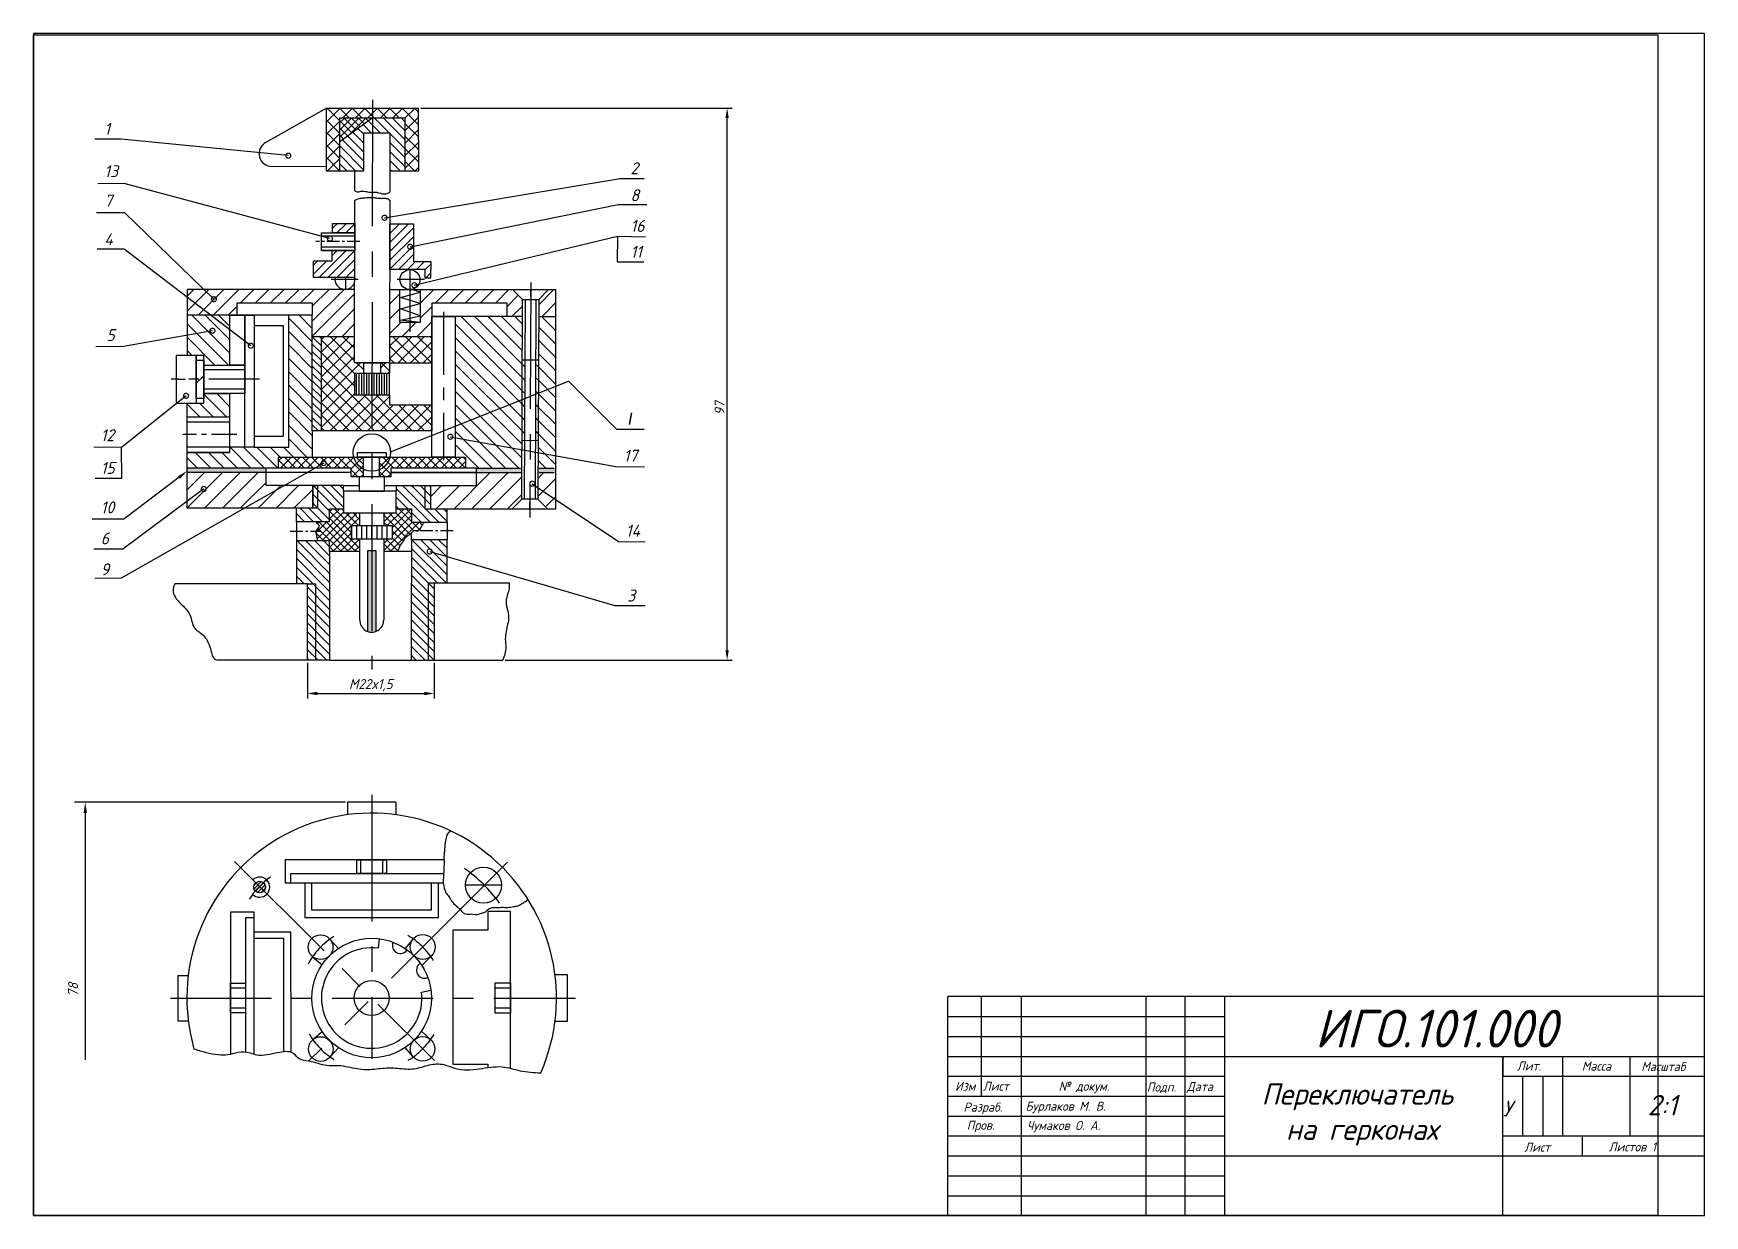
# Model space of a CAD drawing. Header units: millimetres. Extents: x 41 to 461, y 59 to 356.
import ezdxf

# ---------------------------------------------------------------- set-up
doc = ezdxf.new("R2010")
doc.units = ezdxf.units.MM
doc.linetypes.add('осевая', pattern=[50.8, 31.75, -6.35, 6.35, -6.35])
doc.layers.get('0').transparency = 0.8
for name, color, linetype in [('Выноски', 210, 'Continuous'), ('Оси', 240, 'осевая'), ('Основа', 100, 'Continuous'), ('Размеры', 21, 'Continuous'), ('Рамка', 7, 'Continuous'), ('Текст', 7, 'Continuous'), ('Штамп', 7, 'Continuous'), ('Штриховка', 50, 'Continuous')]:
    doc.layers.add(name, color=color, linetype=linetype)
doc.styles.get("Standard").update_dxf_attribs({"font": 'GOST Common Italic.ttf'})
doc.dimstyles.new('ISO-25', dxfattribs={"dimtxt": 2.5, "dimasz": 2.5, "dimexe": 1.25, "dimexo": 0.625, "dimtad": 1, "dimtxsty": 'Standard', "dimcen": 2.5, "dimadec": 0, "dimazin": 0, "dimtfac": 1, "dimtmove": 0, "dimatfit": 3, "dimfxl": 1, "dimarcsym": 0})
doc.dimstyles.new('Standart', dxfattribs={"dimtxt": 5, "dimasz": 2.5, "dimexe": 2, "dimexo": 0, "dimgap": 1, "dimtad": 1, "dimtoh": 1, "dimdec": 0, "dimtxsty": 'Standard', "dimcen": 2.5, "dimadec": 0, "dimazin": 0, "dimtfac": 1, "dimtdec": 0, "dimtmove": 0, "dimatfit": 3, "dimldrblk": 'DOTSMALL', "dimfxl": 1, "dimarcsym": 0})
picture_1 = doc.add_image_def('image1.jpeg', size_in_pixel=(1953, 1419))
pattern_1 = [(45, (40.5808, 58.5175), (-1.571545, 1.571545), []), (135, (40.5808, 58.5175), (-1.571545, -1.571545), [])]
pattern_2 = [(135, (40.5808, 58.5175), (-1.122532, -1.122532), [])]
pattern_3 = [(45, (40.5808, 58.5175), (-0.8980256, 0.8980256), []), (135, (40.5808, 58.5175), (-0.8980256, -0.8980256), [])]

# ---------------------------------------------------------------- blocks, each defined once
blk = doc.blocks.new('*D10')
at = {"layer": 'Defpoints', "color": 0, "transparency": 16777216}
for p in [(109.45, 198.02), (141.32, 198.02), (141.32, 189.68)]:
    blk.add_point(p, dxfattribs=at)
at = {"layer": 'Размеры', "color": 0, "lineweight": -2, "transparency": 16777216}
for p, q in [((109.45, 197.39), (109.45, 188.43)), ((141.32, 197.39), (141.32, 188.43)), ((111.95, 189.68), (138.82, 189.68))]:
    blk.add_line(p, q, dxfattribs=at)
at = {"layer": 'Размеры', "color": 0, "transparency": 16777216}
for points in [[(111.95, 190.1), (111.95, 189.27), (109.45, 189.68)], [(138.82, 190.1), (138.82, 189.27), (141.32, 189.68)]]:
    blk.add_solid(points, dxfattribs=at)
at = {"layer": 'Размеры', "color": 0, "transparency": 16777216, "insert": (125.38, 191.77), "char_height": 2.5, "attachment_point": 5}
blk.add_mtext('М22x1,5', dxfattribs=at)
blk = doc.blocks.new('_DotSmall')
at = {"color": 0, "linetype": 'ByBlock', "const_width": 0.5}
blk.add_lwpolyline([(-0.0625, 0, 1), (0.0625, 0, 1)], format="xyb", close=True, dxfattribs=at)
blk = doc.blocks.new('*D9')
at = {"layer": 'Defpoints', "color": 0, "transparency": 16777216}
for p in [(137.31, 336.78), (214.93, 336.78), (158.52, 198.02)]:
    blk.add_point(p, dxfattribs=at)
at = {"layer": 'Размеры', "color": 0, "lineweight": -2, "transparency": 16777216}
for p, q in [((137.93, 336.78), (216.18, 336.78)), ((214.93, 200.52), (214.93, 334.28)), ((159.14, 198.02), (216.18, 198.02))]:
    blk.add_line(p, q, dxfattribs=at)
at = {"layer": 'Размеры', "color": 0, "transparency": 16777216}
for points in [[(214.51, 334.28), (215.34, 334.28), (214.93, 336.78)], [(214.51, 200.52), (215.34, 200.52), (214.93, 198.02)]]:
    blk.add_solid(points, dxfattribs=at)
at = {"layer": 'Размеры', "color": 0, "transparency": 16777216, "insert": (213.02, 261.34), "char_height": 2.5, "attachment_point": 5, "rotation": 90}
blk.add_mtext('97', dxfattribs=at)

msp = doc.modelspace()

# ---------------------------------------------------------------- hatches: boundary and pattern name
at = {"layer": 'Штриховка', "transparency": 33554687}
h = msp.add_hatch(dxfattribs=at)
h.set_pattern_fill('ANSI37', color=256, scale=0.7)
h.set_pattern_definition(pattern_1)
h.paths.add_polyline_path([(117.556, 334.32), (125.756, 334.32), (125.759, 336.757), (114.21, 336.735), (114.24, 320.953), (117.625, 320.953)])
h.paths.add_polyline_path([(133.956, 334.32), (133.955, 320.953), (137.336, 320.953), (137.306, 336.779), (125.759, 336.757), (125.756, 334.32)])
h = msp.add_hatch(dxfattribs=at)
h.set_pattern_fill('ANSI37', color=256, scale=0.4)
h.set_pattern_definition(pattern_3)
h.paths.add_polyline_path([(125.756, 334.32), (117.571, 334.319), (117.587, 328.331)])
h = msp.add_hatch(dxfattribs=at)
h.set_pattern_fill('ANSI31', color=256, scale=0.5, angle=90)
h.set_pattern_definition(pattern_2)
h.paths.add_polyline_path([(117.587, 328.331), (117.605, 320.952), (123.652, 320.953), (123.652, 330.568), (125.751, 330.568), (125.756, 334.32)])
h.paths.add_polyline_path([(125.756, 334.32), (125.751, 330.568), (130.193, 330.568), (130.189, 320.953), (133.955, 320.953), (133.955, 334.32)])
h = msp.add_hatch(dxfattribs=at)
h.set_pattern_fill('ANSI31', color=256, scale=0.5)
h.set_pattern_definition([(45, (40.5808, 58.5175), (-1.122532, 1.122532), [])])
h.paths.add_polyline_path([(121.329, 306.603), (121.329, 307.803), (115.773, 307.803), (115.773, 305.403), (121.327, 305.403)])
h.paths.add_polyline_path([(121.313, 297.605), (121.313, 301.02), (115.584, 301.02), (115.584, 298.299), (111.003, 298.299), (111.003, 294.189), (121.307, 294.189)])
h.paths.add_polyline_path([(136.088, 307.708), (130.171, 307.708), (130.168, 306.574), (130.168, 298.202), (130.155, 296.214), (138.968, 296.214), (138.968, 294.09), (140.455, 294.09), (140.455, 296.214), (140.455, 298.202), (136.088, 298.202)])
h = msp.add_hatch(dxfattribs=at)
h.set_pattern_fill('ANSI31', color=256, scale=0.84)
h.set_pattern_definition([(45, (40.5808, 58.5175), (-1.885854, 1.885854), [])])
edge = h.paths.add_edge_path()
edge.add_line((121.292, 291.221), (118.941, 291.221))
edge.add_arc((118.888, 293.762), 2.541, 268.80996, 271.19074, ccw=False)
edge.add_line((118.835, 291.221), (79.181, 291.221))
edge.add_line((79.181, 291.221), (79.181, 284.747))
edge.add_line((79.181, 284.747), (91.769, 284.747))
edge.add_line((91.769, 284.747), (91.769, 287.797))
edge.add_line((91.769, 287.797), (110.668, 287.797))
edge.add_line((110.668, 287.797), (110.668, 284.747))
edge.add_line((110.668, 284.747), (110.668, 279.406))
edge.add_line((110.668, 279.406), (121.281, 279.406))
edge.add_line((121.281, 279.406), (121.292, 286.025))
edge.add_line((121.292, 286.025), (121.292, 291.221))
h.paths.add_polyline_path([(140.683, 287.758), (159.611, 287.758), (159.611, 284.37), (163.478, 284.358), (163.494, 288.673), (161.016, 291.158), (160.464, 291.158), (140.486, 291.158), (137.788, 291.157), (137.788, 290.488), (137.815, 290.479), (137.788, 290.472), (137.788, 287.683), (137.815, 287.674), (137.788, 287.667), (137.788, 284.603), (137.815, 284.593), (137.788, 284.587), (137.788, 282.882), (132.628, 282.882), (132.628, 291.157), (130.136, 291.158), (130.111, 279.406), (140.683, 279.406), (140.683, 284.37)])
h.paths.add_polyline_path([(171.876, 291.158), (170.07, 291.158), (167.583, 288.675), (167.567, 284.326), (171.876, 284.325)])
h = msp.add_hatch(dxfattribs=at)
h.set_pattern_fill('ANSI31', color=256, scale=0.75, angle=90)
h.set_pattern_definition([(135, (40.5808, 58.5175), (-1.683798, -1.683798), [])])
h.paths.add_polyline_path([(89.845, 265.035), (83.409, 265.035), (83.409, 263.808), (83.409, 262.638), (79.196, 262.646), (79.196, 259.157), (89.845, 259.157)])
h.paths.add_polyline_path([(89.951, 284.747), (79.191, 284.747), (79.208, 274.597), (83.409, 274.589), (83.409, 272.192), (89.951, 272.192)])
h.paths.add_polyline_path([(110.668, 255.665), (110.668, 279.406), (110.668, 284.747), (104.733, 284.747), (104.733, 251.583), (96.033, 251.583), (93.747, 251.583), (89.845, 251.583), (89.845, 250.248), (79.196, 250.248), (79.196, 246.316), (99.073, 246.316), (101.872, 246.316), (101.872, 249.073), (110.668, 249.073)])
h.paths.add_polyline_path([(163.489, 284.358), (159.611, 284.37), (146.609, 284.37), (146.609, 249.073), (148.935, 249.073), (148.935, 246.316), (151.903, 246.316), (163.35, 246.315)])
h.paths.add_polyline_path([(167.512, 273.48), (166.807, 273.479), (166.736, 253.278), (167.44, 253.276)])
h.paths.add_polyline_path([(171.876, 284.325), (167.551, 284.326), (167.417, 246.317), (171.876, 246.316)])
h.paths.add_polyline_path([(164.161, 273.479), (163.449, 273.478), (163.377, 253.29), (164.089, 253.287)])
h = msp.add_hatch(dxfattribs=at)
h.set_pattern_fill('ANSI31', color=256, scale=0.41, angle=90)
h.set_pattern_definition([(135, (40.5808, 58.5175), (-0.920476, -0.920476), [])])
h.paths.add_polyline_path([(112.973, 279.406), (110.668, 279.406), (110.668, 255.665), (112.973, 255.665)])
h = msp.add_hatch(dxfattribs=at)
h.set_pattern_fill('ANSI37', color=256, scale=0.7)
h.set_pattern_definition(pattern_1)
h.paths.add_polyline_path([(112.973, 255.665), (140.683, 255.665), (140.683, 262.15), (130.096, 262.116), (130.087, 264.728), (121.269, 264.727), (121.269, 270.103), (123.587, 270.103), (123.59, 272.749), (121.269, 272.749), (121.281, 279.406), (112.973, 279.406)])
h.paths.add_polyline_path([(130.111, 279.406), (130.097, 272.749), (140.683, 272.749), (140.683, 279.406)], flags=17)
h.paths.add_polyline_path([(127.773, 270.103), (130.087, 270.103), (130.097, 272.749), (127.776, 272.749)], flags=17)
h = msp.add_hatch(dxfattribs=at)
h.set_pattern_fill('LINE', color=256, scale=0.2, angle=90)
h.set_pattern_definition([(90, (40.5295, 58.5175), (-0.635, 4e-17), [])])
h.paths.add_polyline_path([(130.17, 270.103), (121.269, 270.103), (121.269, 264.727), (130.17, 264.727)])
h = msp.add_hatch(dxfattribs=at)
h.set_pattern_fill('ANSI37', color=256, scale=0.5)
h.set_pattern_definition([(45, (40.5808, 58.5175), (-1.122532, 1.122532), []), (135, (40.5808, 58.5175), (-1.122532, -1.122532), [])])
h.paths.add_polyline_path([(123.468, 249.073), (121.771, 249.073), (102.124, 249.073), (102.124, 246.316), (120.414, 246.316), (120.414, 244.112), (122.263, 244.112), (123.468, 244.112)])
h.paths.add_polyline_path([(149.186, 249.073), (127.511, 249.073), (127.511, 244.112), (128.625, 244.112), (130.417, 244.112), (130.417, 245.179), (130.417, 246.316), (149.186, 246.316)])
h = msp.add_hatch(color=256, dxfattribs=at)
h.dxf.hatch_style = 1
h.paths.add_polyline_path([(99.073, 246.316), (79.196, 246.316), (79.196, 245.214), (99.073, 245.214)])
h.paths.add_polyline_path([(163.359, 246.315), (151.903, 246.316), (151.903, 245.179), (163.355, 245.178)])
h.paths.add_polyline_path([(171.876, 246.316), (167.402, 246.317), (167.398, 245.181), (171.876, 245.179)])
h = msp.add_hatch(dxfattribs=at)
h.set_pattern_fill('ANSI31', color=256)
h.set_pattern_definition([(45, (40.5808, 58.5175), (-2.245064, 2.245064), [])])
h.paths.add_polyline_path([(163.357, 245.179), (151.903, 245.179), (151.903, 241.918), (140.36, 241.918), (140.36, 235.982), (160.824, 235.982), (163.333, 238.492)])
h.paths.add_polyline_path([(171.876, 245.179), (167.395, 245.181), (167.371, 238.494), (169.877, 235.982), (171.876, 235.982)])
h.paths.add_polyline_path([(99.073, 245.214), (79.196, 245.214), (79.196, 236.234), (110.785, 236.234), (110.785, 241.918), (99.073, 241.918)])
h = msp.add_hatch(dxfattribs=at)
h.set_pattern_fill('ANSI31', color=256, scale=0.5, angle=90)
h.set_pattern_definition(pattern_2)
h.paths.add_polyline_path([(118.533, 240.504), (118.533, 241.918), (111.977, 241.918), (111.977, 236.234), (110.785, 236.234), (106.659, 236.234), (106.659, 232.818), (115.024, 232.818), (115.024, 236.071), (118.533, 236.071)])
h.paths.add_polyline_path([(139.036, 241.918), (131.781, 241.918), (131.781, 240.504), (131.781, 236.071), (135.62, 236.071), (135.62, 232.728), (144.56, 232.739), (144.56, 235.982), (139.036, 235.982)])
h.paths.add_polyline_path([(144.56, 228.325), (140.09, 228.331), (135.621, 228.331), (135.62, 217.463), (135.62, 198.02), (139.788, 198.02), (139.788, 217.463), (141.319, 217.463), (144.56, 217.463)])
h.paths.add_polyline_path([(115.024, 225.376), (115.024, 228.09), (106.659, 228.09), (106.659, 217.207), (109.447, 217.207), (111.462, 217.207), (111.462, 198.02), (115.024, 198.02)])
h.paths.add_polyline_path([(111.462, 217.207), (109.447, 217.207), (109.447, 198.02), (111.462, 198.02)], flags=17)
h.paths.add_polyline_path([(141.319, 217.463), (139.788, 217.463), (139.788, 198.02), (141.319, 198.02)], flags=17)
h.paths.add_polyline_path([(111.977, 241.918), (110.785, 241.918), (110.785, 236.234), (111.977, 236.234)], flags=17)
h.paths.add_polyline_path([(140.36, 241.918), (139.036, 241.918), (139.036, 235.982), (140.36, 235.982)], flags=17)
h = msp.add_hatch(dxfattribs=at)
h.set_pattern_fill('ANSI37', color=256, scale=0.4)
h.set_pattern_definition(pattern_3)
edge = h.paths.add_edge_path()
edge.add_spline(control_points=[(132.25, 225.376), (132.393, 225.939), (132.643, 226.924), (133.669, 227.976), (134.232, 229.255), (135.438, 229.671), (136.077, 230.87), (137.549, 230.265), (138.113, 231.683), (138.531, 232.366), (138.755, 232.732)], knot_values=[0, 0, 0, 0, 1.7035587, 2.9772398, 4.3512752, 5.6677054, 6.5943742, 7.9077436, 9.07152, 10.4117196, 10.4117196, 10.4117196, 10.4117196], degree=3, periodic=0)
edge.add_line((138.755, 232.732), (135.62, 232.728))
edge.add_line((135.62, 232.728), (135.62, 236.071))
edge.add_line((135.62, 236.071), (131.781, 236.071))
edge.add_line((131.781, 236.071), (131.781, 235.035))
edge.add_line((131.781, 235.035), (128.656, 235.035))
edge.add_line((128.656, 235.035), (128.653, 231.861))
edge.add_line((128.653, 231.861), (130.731, 231.862))
edge.add_line((130.731, 231.862), (130.732, 228.479))
edge.add_line((130.732, 228.479), (128.647, 228.479))
edge.add_line((128.647, 228.479), (128.645, 225.376))
edge.add_line((128.645, 225.376), (132.25, 225.376))
edge = h.paths.add_edge_path()
edge.add_spline(control_points=[(111.603, 232.689), (111.716, 232.579), (111.997, 232.302), (112.6, 231.802), (112.05, 231.263), (111.86, 230.785), (111.277, 230.338), (111.725, 229.774), (111.685, 229.264), (111.9, 228.71), (111.851, 228.273), (111.815, 227.962)], knot_values=[0, 0, 0, 0, 0.4993987, 1.2455136, 1.7703878, 2.406973, 2.9065377, 3.6158143, 4.0651564, 4.4388141, 5.3584251, 5.3584251, 5.3584251, 5.3584251], degree=3, periodic=0)
edge.add_line((111.815, 228.09), (115.024, 228.09))
edge.add_line((115.024, 228.09), (115.024, 225.376))
edge.add_line((115.024, 225.376), (122.61, 225.376))
edge.add_line((122.61, 225.376), (122.611, 226.816))
edge.add_line((122.611, 226.816), (122.611, 228.479))
edge.add_line((122.611, 228.479), (120.535, 228.478))
edge.add_line((120.535, 228.478), (120.534, 231.861))
edge.add_line((120.534, 231.861), (122.617, 231.861))
edge.add_line((122.617, 231.861), (122.621, 235.035))
edge.add_line((122.621, 235.035), (118.533, 235.035))
edge.add_line((118.533, 235.035), (118.533, 236.071))
edge.add_line((118.533, 236.071), (115.024, 236.071))
edge.add_line((115.024, 236.071), (115.024, 232.818))
edge.add_line((115.024, 232.818), (111.603, 232.818))
h = msp.add_hatch(dxfattribs=at)
h.set_pattern_fill('LINE', color=256, scale=0.4, angle=90)
h.set_pattern_definition([(90, (40.5808, 58.5175), (-1.27, 8e-17), [])])
h.paths.add_polyline_path([(125.631, 228.478), (125.635, 231.861), (120.536, 231.861), (120.532, 228.478)])
h.paths.add_polyline_path([(130.729, 228.479), (130.733, 231.861), (125.635, 231.861), (125.631, 228.478)])
h = msp.add_hatch(color=256, dxfattribs=at)
h.dxf.hatch_style = 1
h.paths.add_polyline_path([(126.633, 225.629), (125.628, 225.629), (125.603, 205.097, 0.0851719), (126.61, 205.268)])
h.paths.add_polyline_path([(125.628, 225.629), (124.622, 225.629), (124.598, 205.271, 0.0851321), (125.603, 205.097)])
h = msp.add_hatch(dxfattribs=at)
h.set_pattern_fill('ANSI31', color=256, scale=0.2)
h.set_pattern_definition([(45, (40.86697, 58.5175), (-0.449013, 0.449013), [])])
h.paths.add_polyline_path([(95.974, 141.032, 1), (98.896, 141.032, 1)])

# ---------------------------------------------------------------- linework, layer by layer
msp.add_lwpolyline([(40.581, 58.517), (460.581, 58.517), (460.581, 355.517), (40.581, 355.517)], close=True)
at = {"layer": 'Выноски'}
for p, q in [((187.41, 304.591), (187.32, 298.174)), ((187.32, 298.174), (193.99, 298.129)), ((130.351, 250.385), (175.03, 268.14)), ((175.03, 268.14), (187.138, 256.129)), ((187.138, 256.129), (194.092, 256.135)), ((62.794, 243.75), (62.735, 251.449)), ((56.063, 243.804), (62.794, 243.75)), ((77.145, 243.92), (63.278, 233.503)), ((63.278, 233.503), (55.353, 233.503))]:
    msp.add_line(p, q, dxfattribs=at)
msp.add_circle((125.657, 250.22), 4.698, dxfattribs=at)
msp.add_solid([(76.881, 244.243), (77.408, 243.598), (79.223, 245.617)], dxfattribs=at)
at = {"layer": 'Оси'}
for p, q in [((125.761, 338.812), (125.592, 195.695)), ((119.049, 293.665), (119.049, 294.189)), ((119.049, 294.189), (119.049, 291.221)), ((135.208, 296.214), (135.208, 280.517)), ((122.234, 293.665), (115.382, 293.665)), ((138.863, 293.665), (131.979, 293.665)), ((165.552, 292.921), (165.343, 233.915)), ((125.592, 164.183), (125.592, 97.897)), ((91.126, 147.436), (141.397, 97.45))]:
    msp.add_line(p, q, dxfattribs=at)
at = {"layer": 'Оси', "ltscale": 0.1}
for p, q in [((122.607, 303.211), (111.585, 303.211)), ((105.129, 230.454), (112.769, 230.454)), ((146.054, 230.532), (136.084, 230.532))]:
    msp.add_line(p, q, dxfattribs=at)
at = {"layer": 'Оси', "ltscale": 0.5}
msp.add_line((143.646, 285.601), (143.646, 248.309), dxfattribs=at)
at = {"layer": 'Оси', "ltscale": 0.4}
msp.add_line((97.385, 268.627), (75.194, 268.627), dxfattribs=at)
at = {"layer": 'Оси', "ltscale": 0.2}
msp.add_line((91.707, 254.744), (78.106, 254.744), dxfattribs=at)
at = {"layer": 'Оси', "ltscale": 1.3}
msp.add_line((159.711, 147.329), (109.801, 97.354), dxfattribs=at)
at = {"layer": 'Оси', "ltscale": 0.8}
msp.add_line((75.011, 113.165), (176.796, 113.165), dxfattribs=at)
at = {"layer": 'Оси'}
for centre, radius, start, end in [((110.305, 128.525), 18.129, 124.04587, 148.59033), ((125.607, 113.172), 40.044, 36.59331, 54.43807), ((125.61, 113.183), 18.129, 121.73838, 151.99722), ((125.61, 113.183), 18.129, 30.95153, 59.91554), ((125.61, 113.183), 18.129, 209.95584, 238.38489), ((124.816, 113.978), 19.218, 301.11994, 328.82524)]:
    msp.add_arc(centre, radius, start, end, dxfattribs=at)
at = {"layer": 'Основа'}
for p, q in [((114.21, 336.735), (99.029, 328.127)), ((114.21, 336.735), (137.306, 336.779)), ((114.24, 320.953), (114.21, 336.735)), ((137.306, 336.779), (137.336, 320.953)), ((117.587, 328.331), (125.756, 334.32)), ((100.549, 322.112), (114.238, 322.138)), ((123.652, 320.953), (114.24, 320.953)), ((137.336, 320.953), (130.189, 320.953)), ((121.292, 291.221), (79.181, 291.221)), ((79.181, 291.221), (79.208, 274.597)), ((130.136, 291.158), (132.628, 291.157)), ((132.807, 289.157), (137.815, 290.479)), ((137.815, 290.479), (135.642, 291.174)), ((160.464, 291.158), (171.876, 291.158)), ((161.017, 291.158), (163.493, 288.674)), ((165.546, 291.158), (165.54, 289.389)), ((167.584, 288.674), (170.07, 291.158)), ((171.876, 235.982), (171.876, 291.158)), ((137.815, 287.674), (132.807, 289.157)), ((132.807, 286.305), (137.815, 287.674)), ((137.815, 284.593), (132.807, 286.305)), ((140.683, 287.758), (140.683, 279.406)), ((159.611, 284.37), (159.611, 287.758)), ((110.668, 284.747), (79.181, 284.747)), ((96.033, 282.163), (103.31, 282.163)), ((103.31, 282.163), (103.31, 254.224)), ((110.668, 279.406), (110.668, 284.747)), ((132.807, 283.439), (137.815, 284.593)), ((137.046, 282.953), (132.807, 283.439)), ((159.611, 284.37), (140.683, 284.37)), ((163.479, 284.359), (159.611, 284.37)), ((171.876, 284.325), (167.566, 284.326)), ((112.973, 255.665), (112.973, 279.406)), ((81.502, 273.624), (81.502, 274.593)), ((81.502, 274.593), (81.502, 262.642)), ((163.445, 273.479), (167.519, 273.479)), ((81.502, 267.61), (83.409, 269.517)), ((130.097, 272.749), (130.087, 270.103)), ((130.097, 272.749), (140.683, 272.749)), ((140.683, 272.749), (140.683, 262.15)), ((76.451, 268.627), (78.749, 268.627)), ((130.087, 264.728), (130.096, 262.116)), ((140.683, 262.15), (130.096, 262.116)), ((103.31, 254.224), (96.033, 254.224)), ((110.668, 255.665), (110.668, 249.073)), ((163.381, 253.29), (167.432, 253.275)), ((93.747, 251.583), (79.196, 251.583)), ((102.124, 249.073), (102.124, 246.316)), ((123.468, 249.073), (123.468, 244.112)), ((127.511, 249.073), (127.511, 244.112)), ((99.073, 246.316), (79.196, 246.316)), ((99.073, 245.214), (79.196, 245.214)), ((99.073, 241.918), (99.073, 246.316)), ((120.414, 245.214), (99.073, 245.214)), ((120.414, 244.112), (120.414, 246.316)), ((122.468, 244.11), (120.414, 244.112)), ((130.417, 244.112), (128.625, 244.112)), ((151.903, 245.179), (130.417, 245.179)), ((130.417, 245.179), (130.417, 244.112)), ((151.903, 246.316), (162.995, 246.316)), ((151.903, 241.918), (151.903, 245.179)), ((151.903, 245.179), (163.068, 245.179)), ((167.698, 245.179), (171.419, 245.179)), ((167.702, 246.316), (171.419, 246.316)), ((118.533, 241.918), (99.073, 241.918)), ((128.828, 241.918), (139.036, 241.918)), ((139.036, 235.982), (139.036, 241.918)), ((139.036, 241.918), (151.903, 241.918)), ((140.36, 241.918), (140.36, 235.982)), ((106.659, 232.689), (106.659, 236.234)), ((171.876, 235.982), (139.036, 235.982)), ((144.56, 232.585), (144.56, 235.982)), ((160.824, 235.982), (163.334, 238.493)), ((166.751, 238.493), (164.061, 238.493)), ((165.351, 235.982), (165.357, 237.677)), ((167.369, 238.493), (169.877, 235.982)), ((106.659, 228.09), (106.659, 217.207)), ((135.62, 228.171), (135.62, 230.083)), ((115.024, 225.376), (115.024, 198.02)), ((124.598, 205.271), (124.622, 225.629)), ((124.622, 225.629), (126.633, 225.629)), ((126.633, 225.629), (126.61, 205.268)), ((106.659, 217.207), (76.095, 217.207)), ((109.447, 217.207), (106.659, 217.207)), ((109.447, 198.02), (109.447, 217.207)), ((109.447, 217.207), (111.462, 217.207)), ((109.447, 198.02), (109.447, 217.207)), ((111.462, 217.207), (111.462, 198.02)), ((139.788, 217.463), (139.788, 198.02)), ((144.56, 217.463), (160.108, 217.463)), ((109.447, 198.02), (86.912, 198.02)), ((115.024, 198.02), (109.447, 198.02)), ((111.462, 198.02), (109.447, 198.02)), ((115.024, 198.02), (158.517, 198.02)), ((119.489, 162.355), (119.488, 159.219)), ((131.695, 162.355), (119.489, 162.355)), ((131.695, 162.355), (131.695, 159.219)), ((143.772, 147.902), (103.816, 147.905)), ((103.816, 147.905), (103.816, 142.093)), ((105.308, 142.093), (105.308, 144.432)), ((105.308, 144.432), (143.674, 144.432)), ((103.816, 142.093), (143.57, 142.093)), ((108.8, 142.093), (108.8, 133.402)), ((110.589, 135.219), (110.589, 142.093)), ((140.596, 135.219), (140.596, 142.093)), ((142.393, 133.402), (142.401, 142.093)), ((158.224, 141.51), (149.171, 141.51)), ((96.033, 134.719), (90.124, 134.719)), ((90.124, 134.719), (90.126, 99.104)), ((96.033, 99.063), (96.033, 134.719)), ((140.596, 135.219), (110.589, 135.219)), ((160.513, 134.942), (154.804, 134.942)), ((154.804, 134.942), (154.804, 130.208)), ((160.513, 95.495), (160.513, 134.942)), ((96.033, 133.289), (93.871, 133.289)), ((93.871, 133.289), (93.873, 99.623)), ((108.8, 133.402), (142.393, 133.402)), ((154.804, 130.208), (146.023, 130.208)), ((146.023, 130.208), (146.023, 96.549)), ((96.033, 129.832), (105.229, 129.832)), ((96.033, 128.252), (103.438, 128.252)), ((103.438, 128.252), (103.441, 99.742)), ((105.229, 129.832), (105.241, 99.619)), ((115.114, 127.964), (115.114, 127.964)), ((115.114, 127.964), (115.114, 127.964)), ((115.114, 127.964), (115.114, 127.964)), ((115.114, 127.964), (117.259, 125.651)), ((127.268, 125.687), (127.583, 128.044)), ((136.013, 128.03), (133.968, 125.623)), ((110.741, 123.554), (110.741, 123.554)), ((110.741, 123.554), (110.741, 123.554)), ((110.741, 123.554), (110.741, 123.554)), ((110.741, 123.554), (113.137, 121.545)), ((114.947, 123.75), (114.947, 123.75)), ((135.959, 123.545), (135.959, 123.545)), ((140.443, 123.605), (138.164, 121.369)), ((76.847, 118.857), (76.847, 107.474)), ((76.847, 118.857), (79.486, 118.856)), ((171.67, 119.083), (174.727, 119.081)), ((174.727, 119.081), (174.727, 107.239)), ((138.134, 114.682), (140.472, 115.151)), ((76.847, 107.474), (79.486, 107.474)), ((174.727, 107.239), (171.668, 107.237)), ((110.806, 102.719), (113.152, 104.764)), ((140.397, 102.729), (138.092, 104.852)), ((115.166, 98.366), (117.258, 100.68)), ((136.05, 98.386), (133.989, 100.722)), ((146.023, 96.549), (154.76, 96.549)), ((154.76, 96.549), (154.76, 95.712)), ((40.581, 58.517), (40.581, 58.517, 5))]:
    msp.add_line(p, q, dxfattribs=at)
for points in [[(123.652, 320.953), (117.625, 320.953), (117.556, 334.32), (133.956, 334.32), (133.955, 320.953), (130.189, 320.953)], [(123.652, 320.953), (123.652, 330.568), (130.193, 330.568), (130.187, 315.637)], [(121.379, 315.946), (121.392, 320.953)], [(130.183, 313.629), (130.097, 272.749), (121.269, 272.749), (121.341, 313.599)], [(130.168, 298.202), (130.168, 307.708), (136.088, 307.708), (136.088, 298.202)], [(112.967, 301.02), (121.313, 301.02), (121.313, 294.189), (111.003, 294.189), (111.003, 298.299)], [(112.967, 301.02), (115.584, 301.02), (115.584, 298.299), (111.003, 298.299)], [(138.968, 296.214), (130.155, 296.214), (130.155, 298.202)], [(136.088, 298.202), (140.455, 298.202), (140.455, 296.214)], [(138.968, 296.214), (138.968, 294.09), (140.455, 294.09), (140.455, 296.214)], [(137.788, 291.157), (140.484, 291.158)], [(140.486, 291.158), (160.464, 291.158)], [(159.611, 287.758), (140.683, 287.758)], [(130.111, 279.406), (140.683, 279.406), (140.683, 255.665), (110.668, 255.665), (110.668, 279.406), (121.292, 279.406)], [(83.409, 272.192), (93.747, 272.192)], [(83.409, 265.035), (89.845, 265.035), (89.845, 250.248), (79.196, 250.248), (79.196, 262.646)], [(110.785, 241.918), (110.785, 236.234), (79.196, 236.234), (79.196, 250.248), (89.845, 250.248)], [(102.124, 249.073), (149.186, 249.073), (149.186, 246.316), (130.417, 246.316)], [(120.414, 246.316), (99.073, 246.316)], [(115.024, 232.818), (115.024, 236.071), (118.533, 236.071)], [(131.781, 236.071), (135.62, 236.071), (135.62, 232.585)], [(115.024, 232.818), (106.659, 232.818), (106.659, 228.09), (115.024, 228.09)], [(122.617, 231.861), (122.621, 235.035), (128.656, 235.035), (128.653, 231.861)], [(135.62, 232.728), (144.56, 232.739), (144.56, 228.325), (135.62, 228.337)], [(122.611, 225.376), (115.024, 225.376), (115.024, 228.09)], [(122.591, 208.221), (122.613, 228.479)], [(122.611, 225.376), (122.611, 228.478)], [(128.647, 228.479), (128.625, 208.161)], [(128.647, 228.478), (128.645, 225.376)], [(135.62, 228.171), (135.62, 225.376), (128.645, 225.376)], [(139.788, 217.463), (144.56, 217.463), (144.56, 228.331), (135.621, 228.331), (135.62, 217.463)], [(135.62, 198.02), (135.62, 217.463)], [(139.788, 217.463), (141.319, 217.463), (141.319, 198.02)]]:
    msp.add_lwpolyline(points, dxfattribs=at)
for points in [[(115.773, 307.803), (121.329, 307.803), (121.329, 305.403), (115.773, 305.403)], [(112.967, 305.403), (121.323, 305.403), (121.323, 301.02), (112.967, 301.02)], [(112.967, 304.644), (121.323, 304.644), (121.323, 301.779), (112.967, 301.779)], [(132.628, 291.157), (137.788, 291.157), (137.788, 282.882), (132.628, 282.882)], [(110.668, 284.747), (91.769, 284.747), (91.769, 287.797), (110.668, 287.797)], [(163.493, 288.674), (167.584, 288.674), (167.369, 238.493), (163.334, 238.493)], [(164.215, 288.675), (166.862, 288.674), (166.683, 238.493), (164.036, 238.493)], [(93.747, 272.192), (89.951, 272.192), (89.951, 284.747), (93.747, 284.747)], [(93.747, 284.747), (96.033, 284.747), (96.033, 251.583), (93.747, 251.583)], [(96.033, 251.583), (104.733, 251.583), (104.733, 284.747), (96.033, 284.747)], [(146.609, 249.073), (140.683, 249.073), (140.683, 284.37), (146.609, 284.37)], [(83.409, 274.589), (76.451, 274.602), (76.451, 262.651), (83.409, 262.638)], [(81.502, 273.445), (83.409, 273.445), (83.409, 263.808), (81.502, 263.808)], [(83.409, 272.192), (93.747, 272.192), (93.747, 265.035), (83.409, 265.035)], [(83.409, 271.1), (93.747, 271.1), (93.747, 266.153), (83.409, 266.153)], [(130.087, 270.103), (121.269, 270.103), (121.269, 264.727), (130.087, 264.728)], [(123.59, 272.749), (127.776, 272.749), (127.773, 270.103), (123.587, 270.103)], [(79.196, 259.157), (89.845, 259.157), (89.845, 257.873), (79.196, 257.873)], [(122.056, 250.22), (129.257, 250.22), (129.256, 249.073), (122.055, 249.073)], [(128.83, 244.112), (122.468, 244.112), (122.464, 240.504), (128.826, 240.504)], [(130.417, 245.179), (151.903, 245.179), (151.903, 246.316), (130.417, 246.316)], [(110.785, 241.918), (111.977, 241.918), (111.977, 236.234), (110.785, 236.234)], [(118.533, 241.918), (122.465, 241.918), (122.465, 240.504), (118.533, 240.504)], [(131.781, 240.504), (118.533, 240.504), (118.533, 235.035), (131.781, 235.035)], [(128.827, 241.918), (131.781, 241.918), (131.781, 240.504), (128.827, 240.504)], [(120.536, 231.861), (130.733, 231.861), (130.729, 228.479), (120.532, 228.478)], [(121.873, 147.904), (129.311, 147.904), (129.311, 144.432), (121.873, 144.432)], [(122.908, 147.904), (128.277, 147.904), (128.277, 144.432), (122.908, 144.432)], [(90.125, 116.913), (93.872, 116.913), (93.872, 109.418), (90.125, 109.418)], [(90.125, 115.745), (93.872, 115.745), (93.872, 110.586), (90.125, 110.586)], [(156.63, 116.981), (160.513, 116.981), (160.513, 109.349), (156.63, 109.349)], [(156.63, 115.699), (160.513, 115.699), (160.513, 110.631), (156.63, 110.631)]]:
    msp.add_lwpolyline(points, close=True, dxfattribs=at)
for centre, radius in [((135.208, 293.665), 2.508), ((153.697, 141.51), 4.527), ((97.435, 141.032), 1.461), ((112.737, 125.948), 3.117), ((125.592, 113.165), 15.011), ((138.421, 126.01), 3.142), ((125.592, 113.165), 4.408), ((112.8, 100.356), 3.092), ((138.398, 100.383), 3.083)]:
    msp.add_circle(centre, radius, dxfattribs=at)
for centre, radius, start, end in [((100.511, 325.302), 3.19, 117.68333, 270.67475), ((118.888, 293.762), 2.541, 170.32918, 350.32918), ((125.607, 208.115), 3.018, 177.99033, 0.86464), ((125.592, 113.165), 46.456, 336.15372, 195.99305), ((97.435, 141.032), 2.525, 225.6677, 133.05211), ((132.788, 126.34), 1.995, 155.16931, 327.54486), ((125.592, 113.165), 12.633, 82.37852, 6.89517), ((138.873, 120.163), 2.042, 121.68323, 293.88517)]:
    msp.add_arc(centre, radius, start, end, dxfattribs=at)
msp.add_open_spline([(121.379, 315.946), (121.804, 315.684), (122.273, 315.686), (123.411, 316.027), (124.673, 315.606), (125.734, 315.694), (127.088, 315.662), (128.717, 314.918), (129.73, 315.412), (130.187, 315.637)], degree=3, knots=[0, 0, 0, 0, 1.156838, 2.1140703, 3.2499467, 4.6186495, 5.7737773, 7.7431134, 9.3973662, 9.3973662, 9.3973662, 9.3973662], dxfattribs=at)
for points in [[(121.341, 313.599), (122.544, 314.031), (123.654, 314.212), (124.93, 314.322), (125.997, 314.309), (127.121, 314.156), (128.05, 314.087), (129.243, 314.073), (129.493, 314.031), (130.193, 313.621)], [(111.603, 232.818), (111.964, 232.345), (112.4, 231.739), (112.124, 231.293), (111.773, 230.762), (111.464, 230.369), (111.667, 229.689), (111.72, 229.243), (111.815, 228.882), (111.83, 228.09)], [(132.25, 225.376), (132.827, 226.979), (133.588, 228.001), (134.374, 229.128), (135.449, 229.887), (136.105, 230.542), (137.416, 230.621), (138.097, 231.564), (138.755, 232.732)], [(76.095, 217.207), (75.675, 215.668), (76.247, 213.818), (78.258, 211.602), (79.882, 209.454), (80.453, 207.581), (80.992, 206.263), (83.044, 204.506), (84.069, 203.298), (84.766, 201.907), (85.315, 200.003), (85.901, 198.575), (86.912, 198.02)], [(160.108, 217.463), (160.108, 216.011), (159.402, 213.249), (159.673, 210.861), (160.011, 208.833), (159.763, 207.076), (159.181, 203.363), (159.326, 201.273), (158.517, 198.02)], [(145.507, 155.136), (144.589, 154.246), (144.271, 153.158), (144.044, 152.069), (143.97, 151.374), (143.883, 150.294), (143.772, 149.121), (143.772, 147.905), (143.772, 146.717), (143.727, 145.376), (143.674, 144.432), (143.577, 142.969), (143.57, 142.093), (143.624, 141.744), (144.126, 139.857), (144.392, 139.431), (145.154, 138.404), (145.609, 137.642), (145.965, 137.167), (147.241, 135.965), (147.486, 135.756), (147.745, 135.602), (147.979, 135.368), (148.163, 134.973), (148.46, 134.661), (148.871, 134.435), (149.53, 134.251), (150.379, 134.258), (151.172, 134.272), (151.951, 134.145), (152.935, 134.393), (154.048, 134.756), (154.809, 135.445), (155.625, 135.843), (156.64, 135.897), (158.253, 135.97), (159.793, 135.952), (161.298, 136.151), (162.294, 136.332), (163.581, 137.038), (164.469, 137.582), (164.933, 137.873)], [(80.934, 100.366), (87.059, 98.956), (89.432, 98.956), (92.014, 99.584), (95.084, 99.374), (96.689, 98.886), (99.272, 98.956), (102.063, 99.514), (105.762, 99.374), (107.367, 97.98), (109.801, 97.354), (114.206, 96.306), (117.207, 96.236), (119.649, 95.888), (124.185, 95.19), (128.372, 95.539), (132.071, 95.539), (136.258, 95.4), (140.097, 96.376), (143.725, 96.446), (146.447, 95.539), (152.658, 95.4), (158.381, 95.888), (162.917, 94.912), (168.083, 94.384)]]:
    msp.add_spline(points, degree=3, dxfattribs=at)
at = {"layer": 'Размеры'}
for p, q in [((119.021, 162.355), (50.905, 162.355)), ((53.608, 159.855), (53.608, 97.62))]:
    msp.add_line(p, q, dxfattribs=at)
msp.add_solid([(53.197, 159.672), (54.03, 159.672), (53.613, 162.355)], dxfattribs=at)
at = {"layer": 'Рамка'}
msp.add_lwpolyline([(40.581, 58.517), (460.581, 58.517), (460.581, 355.517), (40.581, 355.517)], close=True, dxfattribs=at)
at = {"layer": 'Штамп', "lineweight": -3}
for p, q in [((460.581, 113.517), (270.424, 113.517)), ((270.424, 58.517), (270.424, 113.517)), ((278.771, 113.517), (278.771, 88.517)), ((288.925, 58.517), (288.925, 113.517)), ((320.171, 113.517), (320.171, 58.517)), ((330.04, 58.517), (330.04, 113.517)), ((339.901, 113.517), (339.901, 58.517)), ((270.424, 108.517), (339.901, 108.517)), ((270.424, 103.517), (339.901, 103.517)), ((270.424, 98.517), (339.901, 98.517)), ((339.901, 98.517), (460.581, 98.517)), ((409.901, 58.517), (409.901, 98.517)), ((409.901, 98.517), (409.901, 93.517)), ((424.901, 98.517), (424.901, 78.517)), ((441.901, 78.517), (441.901, 98.517)), ((270.424, 93.517), (339.901, 93.517)), ((409.901, 93.517), (460.581, 93.517)), ((414.901, 78.517), (414.901, 93.517)), ((419.901, 93.517), (419.901, 78.517)), ((270.424, 88.517), (339.901, 88.517)), ((270.424, 83.517), (339.901, 83.517)), ((270.424, 78.517), (339.901, 78.517)), ((409.901, 78.517), (460.581, 78.517)), ((429.901, 73.517), (429.901, 78.517)), ((270.424, 73.517), (339.901, 73.517)), ((339.901, 73.517), (460.581, 73.517)), ((270.424, 68.517), (339.901, 68.517)), ((270.424, 63.517), (339.901, 63.517))]:
    msp.add_line(p, q, dxfattribs=at)

# ---------------------------------------------------------------- texts
at = {"layer": 'Выноски', "char_height": 3, "attachment_point": 1}
for s, insert in [('1', (58.398, 333.059)), ('13', (58.398, 322.405)), ('2', (190.637, 323.146)), ('7', (58.404, 315.009)), ('8', (190.637, 316.369)), ('16', (190.637, 308.659)), ('4', (58.404, 305.322)), ('11', (190.637, 302.151)), ('5', (58.935, 281.22)), ('{\\fArial|b0|i1|c204|p34;I}', (189.99, 260.231)), ('12', (57.491, 256.07)), ('15', (57.491, 247.844)), ('17', (188.927, 250.941)), ('14', (189.454, 232.077)), ('6 ', (57.507, 230.156)), ('9', (57.507, 222.376)), ('3', (189.803, 215.783))]:
    msp.add_mtext(s, dxfattribs=dict(at, insert=insert))
at = {"layer": 'Выноски', "insert": (57.491, 237.946), "char_height": 3, "width": 4, "attachment_point": 1}
msp.add_mtext('10', dxfattribs=at)
at = {"layer": 'Размеры', "insert": (50.557, 115.264), "char_height": 2.5, "attachment_point": 5, "rotation": 90}
msp.add_mtext('78', dxfattribs=at)
at = {"layer": 'Текст'}
for s, height, p in [('ИГО.101.000', 9.48386, (362.623, 100.743)), ('Лит.', 2.2777, (413.407, 94.957)), ('Масса', 2.2777, (429.734, 94.937)), ('Масштаб', 2.2777, (444.668, 94.817)), ('Изм', 2.2777, (272.211, 89.872)), ('Лист', 2.2777, (279.2, 89.893)), ('№ докум.', 2.2777, (298.26, 89.873)), ('Подп.', 2.2777, (320.412, 89.661)), ('Дата', 2.2777, (330.475, 89.789)), ('Переключатель', 5.33972, (349.237, 86.39)), ('2:1', 5.1549, (446.288, 83.689)), ('Разраб.', 2.2777, (274.348, 84.624)), ('Бурлаков М. В.', 2.27775, (289.913, 84.858)), ('У', 4, (409.901, 83.4)), ('Пров.', 2.2777, (275.136, 80.073)), (' Чумаков О. А.', 2.27775, (288.925, 80.021)), ('на герконах', 5.33972, (355.38, 77.533)), ('Лист', 2.2777, (415.265, 74.565)), ('Листов 1', 2.2777, (436.464, 74.633))]:
    msp.add_text(s, height=height, dxfattribs=at).set_placement(p)

# ---------------------------------------------------------------- dimensions: what is measured, and where the dimension line sits
at = {"layer": 'Размеры'}
dim = msp.add_linear_dim(base=(214.926, 336.779), p1=(158.517, 198.02), p2=(137.306, 336.779), angle=90, text='97', dimstyle='ISO-25', dxfattribs=at)
dim.commit()
dim.dimension.update_dxf_attribs({"geometry": '*D9', "text_midpoint": (214.926, 261.341), "dimtype": 160})
dim = msp.add_linear_dim(base=(141.319, 189.683), p1=(109.447, 198.02), p2=(141.319, 198.02), text='М22x1,5', dimstyle='ISO-25', dxfattribs=at)
dim.commit()
dim.dimension.update_dxf_attribs({"geometry": '*D10', "text_midpoint": (125.383, 191.766)})

# ---------------------------------------------------------------- pictures from other files: only their frames are drawn
image = msp.add_image(picture_1, insert=(40.581, 58.517), size_in_units=(408.284, 296.649))
image.dxf.flags = 7

# ---------------------------------------------------------------- leaders
at = {"layer": 'Выноски', "lineweight": -3}
for points in [[(104.63, 324.81), (62.666, 328.951), (55.973, 328.978)], [(115.093, 303.982), (63.394, 317.855), (56.807, 317.767)], [(128.823, 309.206), (188.032, 319.035), (194.044, 319.035)], [(135.272, 301.919), (187.548, 312.539), (194.728, 312.554)], [(85.947, 288.751), (63.538, 310.462), (56.436, 310.46)], [(136.302, 292.251), (187.41, 304.591), (194.42, 304.456)], [(95.197, 277.066), (63.398, 301.296), (56.576, 301.296)], [(85.579, 280.822), (63.229, 276.834), (56.272, 276.784)], [(78.946, 264.474), (62.735, 251.449), (55.741, 251.561)], [(145.36, 254.188), (187.469, 246.634), (194.166, 246.736)], [(113.531, 247.579), (62.633, 218.659), (56.051, 218.613)], [(83.382, 241.069), (63.012, 225.936), (55.803, 225.936)], [(165.964, 242.399), (187.616, 227.876), (194.29, 227.809)], [(140.168, 225.359), (186.709, 211.818), (194.31, 211.751)]]:
    msp.add_leader(points, dimstyle='Standart', dxfattribs=at)

doc.saveas('drawing.dxf')
